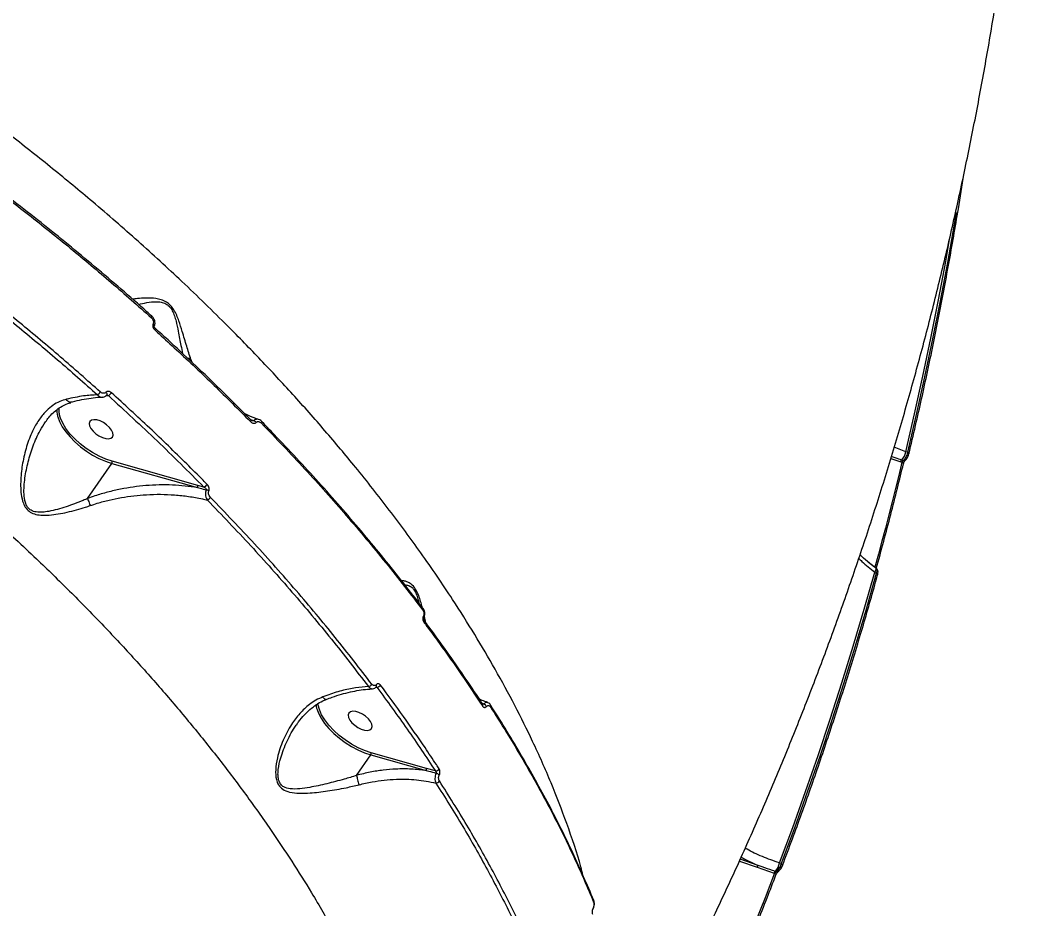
# Model space of a CAD drawing. Header units: millimetres. Extents: x -6328 to 5334, y -5037 to 4112.
# Drawn here: x -1837.2 to -1506.4, y 151.1 to 443.6 of the extents above; entities that cross this region are included whole.
import ezdxf

# ---------------------------------------------------------------- set-up
doc = ezdxf.new("R2010")
doc.units = ezdxf.units.MM
for name, color, linetype in [('DIKOM_ОБЪЕКТ', 7, 'Continuous'), ('DIKOM_РАЗМЕР_ЗОНА', 7, 'Continuous'), ('DIKOM_РАЗМЕР_ОБЪЕКТА', 7, 'Continuous')]:
    doc.layers.add(name, color=color, linetype=linetype)
doc.styles.add('style1', font='arial.ttf', dxfattribs={"width": 0.8})
doc.dimstyles.new('1-50', dxfattribs={"dimtxt": 300, "dimasz": 200, "dimexe": 100, "dimexo": 0, "dimgap": 100, "dimtad": 1, "dimtxsty": 'style1', "dimcen": 200, "dimclrd": 7, "dimclre": 7, "dimclrt": 7, "dimadec": 1, "dimazin": 2, "dimtfac": 1, "dimtmove": 0, "dimatfit": 2, "dimfxl": 0, "dimlwd": 25, "dimlwe": 18, "dimarcsym": 0})

# ---------------------------------------------------------------- blocks, each defined once
blk = doc.blocks.new('*D0')
at = {"layer": 'Defpoints', "color": 0, "transparency": 16777216}
for p in [(-3539.45, 760.32), (3333.52, 448.13), (3333.52, -4437.11)]:
    blk.add_point(p, dxfattribs=at)
at = {"layer": 'DIKOM_РАЗМЕР_ОБЪЕКТА', "color": 7, "lineweight": 18, "transparency": 16777216}
for p, q in [((-3539.45, 760.32), (-3539.45, -4537.11)), ((3333.52, 448.13), (3333.52, -4537.11))]:
    blk.add_line(p, q, dxfattribs=at)
at = {"layer": 'DIKOM_РАЗМЕР_ОБЪЕКТА', "color": 7, "lineweight": 25, "transparency": 16777216}
blk.add_line((-3339.45, -4437.11), (3133.52, -4437.11), dxfattribs=at)
at = {"layer": 'DIKOM_РАЗМЕР_ОБЪЕКТА', "color": 7, "transparency": 16777216}
for points in [[(-3339.45, -4403.77), (-3339.45, -4470.44), (-3539.45, -4437.11)], [(3133.52, -4403.77), (3133.52, -4470.44), (3333.52, -4437.11)]]:
    blk.add_solid(points, dxfattribs=at)
at = {"layer": 'DIKOM_РАЗМЕР_ОБЪЕКТА', "color": 7, "transparency": 16777216, "insert": (-102.96, -4183.94), "char_height": 300, "attachment_point": 5, "style": 'style1'}
blk.add_mtext('6900', dxfattribs=at)
blk = doc.blocks.new('*D1')
at = {"layer": 'Defpoints', "color": 0, "transparency": 16777216}
for p in [(-5040.91, 625.75), (5333.52, 448.13), (5333.52, -4936.78)]:
    blk.add_point(p, dxfattribs=at)
at = {"layer": 'DIKOM_РАЗМЕР_ЗОНА', "color": 7, "lineweight": 18, "transparency": 16777216}
for p, q in [((-5040.91, 625.75), (-5040.91, -5036.78)), ((5333.52, 448.13), (5333.52, -5036.78))]:
    blk.add_line(p, q, dxfattribs=at)
at = {"layer": 'DIKOM_РАЗМЕР_ЗОНА', "color": 7, "lineweight": 25, "transparency": 16777216}
blk.add_line((-4840.91, -4936.78), (5133.52, -4936.78), dxfattribs=at)
at = {"layer": 'DIKOM_РАЗМЕР_ЗОНА', "color": 7, "transparency": 16777216}
for points in [[(-4840.91, -4903.45), (-4840.91, -4970.11), (-5040.91, -4936.78)], [(5133.52, -4903.45), (5133.52, -4970.11), (5333.52, -4936.78)]]:
    blk.add_solid(points, dxfattribs=at)
at = {"layer": 'DIKOM_РАЗМЕР_ЗОНА', "color": 7, "transparency": 16777216, "insert": (-104.69, -4683.61), "char_height": 300, "attachment_point": 5, "style": 'style1'}
blk.add_mtext('10400', dxfattribs=at)
blk = doc.blocks.new('*D2')
at = {"layer": 'Defpoints', "color": 0, "transparency": 16777216}
for p in [(-5303.77, 2121.42), (-1621.11, 2121.42), (560.33, -2395.62)]:
    blk.add_point(p, dxfattribs=at)
at = {"layer": 'DIKOM_РАЗМЕР_ОБЪЕКТА', "color": 7, "lineweight": 18, "transparency": 16777216}
for p, q in [((-1621.11, 2121.42), (-5403.77, 2121.42)), ((560.33, -2395.62), (-5403.77, -2395.62))]:
    blk.add_line(p, q, dxfattribs=at)
at = {"layer": 'DIKOM_РАЗМЕР_ОБЪЕКТА', "color": 7, "lineweight": 25, "transparency": 16777216}
blk.add_line((-5303.77, -2195.62), (-5303.77, 1921.42), dxfattribs=at)
at = {"layer": 'DIKOM_РАЗМЕР_ОБЪЕКТА', "color": 7, "transparency": 16777216}
for points in [[(-5337.11, 1921.42), (-5270.44, 1921.42), (-5303.77, 2121.42)], [(-5337.11, -2195.62), (-5270.44, -2195.62), (-5303.77, -2395.62)]]:
    blk.add_solid(points, dxfattribs=at)
at = {"layer": 'DIKOM_РАЗМЕР_ОБЪЕКТА', "color": 7, "transparency": 16777216, "insert": (-5556.94, -137.1), "char_height": 300, "attachment_point": 5, "rotation": 90, "style": 'style1'}
blk.add_mtext('4500', dxfattribs=at)
blk = doc.blocks.new('*D3')
at = {"layer": 'Defpoints', "color": 0, "transparency": 16777216}
for p in [(-1814.92, 4111.71), (-5877.98, -3895.62), (33.33, -3895.62)]:
    blk.add_point(p, dxfattribs=at)
at = {"layer": 'DIKOM_РАЗМЕР_ЗОНА', "color": 7, "lineweight": 18, "transparency": 16777216}
for p, q in [((-1814.92, 4111.71), (-5977.98, 4111.71)), ((33.33, -3895.62), (-5977.98, -3895.62))]:
    blk.add_line(p, q, dxfattribs=at)
at = {"layer": 'DIKOM_РАЗМЕР_ЗОНА', "color": 7, "lineweight": 25, "transparency": 16777216}
blk.add_line((-5877.98, 3911.71), (-5877.98, -3695.62), dxfattribs=at)
at = {"layer": 'DIKOM_РАЗМЕР_ЗОНА', "color": 7, "transparency": 16777216}
for points in [[(-5911.31, 3911.71), (-5844.65, 3911.71), (-5877.98, 4111.71)], [(-5911.31, -3695.62), (-5844.65, -3695.62), (-5877.98, -3895.62)]]:
    blk.add_solid(points, dxfattribs=at)
at = {"layer": 'DIKOM_РАЗМЕР_ЗОНА', "color": 7, "transparency": 16777216, "insert": (-6131.15, 108.05), "char_height": 300, "attachment_point": 5, "rotation": 90, "style": 'style1'}
blk.add_mtext('8000', dxfattribs=at)

msp = doc.modelspace()

# ---------------------------------------------------------------- linework, layer by layer
at = {"layer": 'DIKOM_ОБЪЕКТ', "color": 7, "linetype": 'Continuous', "lineweight": 15}
for p, q in [((-1793.825, 346.171), (-1793.838, 346.18)), ((-1780.591, 330.916), (-1781.019, 332.003)), ((-1808.927, 320.04), (-1808.147, 320.034)), ((-1757.651, 311.477), (-1757.676, 311.498)), ((-1545.936, 301.598), (-1549.747, 303.067)), ((-1545.373, 301.402), (-1545.936, 301.598)), ((-1815.009, 286.174), (-1807.054, 297.743)), ((-1807.054, 297.743), (-1778.868, 289.813)), ((-1778.738, 290.5), (-1806.923, 298.43)), ((-1550.863, 299.379), (-1547.625, 298.272)), ((-1547.625, 298.272), (-1547.19, 298.12)), ((-1546.842, 298.651), (-1547.344, 298.826)), ((-1776.719, 289.925), (-1778.738, 290.5)), ((-1556.208, 263.647), (-1558.182, 265.175)), ((-1556.104, 263.568), (-1556.208, 263.647)), ((-1556.17, 261.932), (-1555.657, 261.54)), ((-1555.585, 263.079), (-1555.91, 263.328)), ((-1704.645, 249.992), (-1704.665, 250.016)), ((-1703.72, 245.226), (-1704.242, 247.405)), ((-1720.254, 224.064), (-1719.858, 224.061)), ((-1726.542, 195.078), (-1721.907, 201.82)), ((-1721.907, 201.82), (-1703.683, 196.692)), ((-1703.552, 197.379), (-1721.776, 202.506)), ((-1700.63, 196.542), (-1703.552, 197.379)), ((-1600.66, 166.896), (-1594.847, 164.866)), ((-1594.523, 165.446), (-1600.387, 167.494)), ((-1586.916, 166.053), (-1587.491, 166.254)), ((-1594.847, 164.866), (-1589.179, 162.927)), ((-1589.179, 162.927), (-1589.064, 162.887)), ((-1588.55, 163.361), (-1588.898, 163.482))]:
    msp.add_line(p, q, dxfattribs=at)
at = {"layer": 'DIKOM_ОБЪЕКТ', "color": 7, "linetype": 'Continuous', "lineweight": 15, "flags": 128}
for points in [[(-1529.416, 380.261), (-1530.051, 376.492), (-1532.274, 363.846), (-1534.63, 351.251), (-1537.117, 338.707), (-1539.738, 326.216), (-1542.489, 313.781), (-1545.373, 301.402)], [(-1545.936, 301.598), (-1543.047, 314.003), (-1540.289, 326.464), (-1537.664, 338.98), (-1535.172, 351.55), (-1532.813, 364.172), (-1531.415, 372.034)], [(-1794.014, 345.685), (-1793.931, 345.813), (-1793.868, 345.928), (-1793.826, 346.025), (-1793.808, 346.102), (-1793.814, 346.155), (-1793.825, 346.171)], [(-1793.466, 343.659), (-1793.29, 343.522), (-1793.153, 343.379), (-1793.062, 343.237), (-1793.024, 343.105), (-1793.04, 342.99), (-1793.045, 342.98)], [(-1792.939, 341.695), (-1792.853, 341.829), (-1792.789, 341.949), (-1792.749, 342.049), (-1792.735, 342.126), (-1792.747, 342.177), (-1792.756, 342.186)], [(-1808.96, 321.127), (-1808.819, 320.938), (-1808.716, 320.745), (-1808.655, 320.56), (-1808.641, 320.393), (-1808.674, 320.254), (-1808.729, 320.173)], [(-1825.132, 315.498), (-1825.109, 314.626), (-1824.874, 313.306)], [(-1824.874, 313.306), (-1824.821, 313.112), (-1824.229, 311.5), (-1823.344, 309.825), (-1822.186, 308.124), (-1820.78, 306.433), (-1819.157, 304.789), (-1817.352, 303.227), (-1815.404, 301.782), (-1813.355, 300.485), (-1811.25, 299.364), (-1809.134, 298.444), (-1807.054, 297.743)], [(-1806.923, 298.43), (-1809.054, 299.153), (-1811.22, 300.114), (-1813.369, 301.288), (-1815.449, 302.647), (-1817.41, 304.158), (-1819.204, 305.786), (-1820.788, 307.49), (-1822.125, 309.229), (-1823.181, 310.962), (-1823.93, 312.647), (-1824.326, 314.074)], [(-1807.315, 305.989), (-1806.807, 306.408), (-1806.598, 307.034), (-1806.708, 307.816), (-1807.125, 308.69), (-1807.818, 309.586), (-1808.728, 310.43), (-1809.784, 311.156), (-1810.899, 311.703), (-1811.983, 312.028), (-1812.948, 312.104), (-1813.716, 311.924), (-1814.224, 311.505), (-1814.432, 310.879), (-1814.323, 310.097), (-1813.906, 309.223), (-1813.213, 308.328), (-1812.302, 307.483), (-1811.247, 306.757), (-1810.132, 306.21), (-1809.048, 305.886), (-1808.083, 305.81), (-1807.315, 305.989)], [(-1761.436, 311.516), (-1761.351, 311.651), (-1761.291, 311.775), (-1761.258, 311.881), (-1761.254, 311.967), (-1761.278, 312.028), (-1761.288, 312.039)], [(-1757.803, 310.958), (-1757.721, 311.088), (-1757.663, 311.207), (-1757.629, 311.312), (-1757.621, 311.397), (-1757.64, 311.462), (-1757.651, 311.477)], [(-1545.373, 301.402), (-1545.223, 301.327), (-1545.097, 301.246), (-1544.999, 301.162), (-1544.933, 301.078), (-1544.902, 300.998), (-1544.903, 300.933)], [(-1547.19, 298.12), (-1548.248, 293.775), (-1549.321, 289.437), (-1550.411, 285.107), (-1551.518, 280.784), (-1552.64, 276.468), (-1553.779, 272.161), (-1554.933, 267.861), (-1556.104, 263.568)], [(-1547.19, 298.12), (-1547.04, 298.044), (-1546.913, 297.963), (-1546.816, 297.878), (-1546.75, 297.794), (-1546.72, 297.713), (-1546.722, 297.649)], [(-1587.491, 166.254), (-1583.124, 177.961), (-1578.885, 189.744), (-1574.775, 201.6), (-1570.794, 213.528), (-1566.942, 225.527), (-1563.22, 237.595), (-1559.629, 249.73), (-1556.17, 261.932)], [(-1555.657, 261.54), (-1559.112, 249.364), (-1562.696, 237.253), (-1566.411, 225.209), (-1570.255, 213.234), (-1574.228, 201.33), (-1578.33, 189.497), (-1582.559, 177.738), (-1586.916, 166.053)], [(-1555.894, 263.314), (-1555.83, 263.217), (-1555.801, 263.05), (-1555.822, 262.83), (-1555.892, 262.565), (-1556.009, 262.263), (-1556.17, 261.932)], [(-1555.91, 263.328), (-1555.909, 263.327), (-1555.894, 263.314)], [(-1555.657, 261.54), (-1555.509, 261.459), (-1555.385, 261.372), (-1555.288, 261.282), (-1555.224, 261.194), (-1555.194, 261.109), (-1555.197, 261.036)], [(-1704.749, 249.424), (-1704.67, 249.557), (-1704.619, 249.684), (-1704.596, 249.801), (-1704.604, 249.903), (-1704.641, 249.987), (-1704.645, 249.992)], [(-1704.591, 247.456), (-1704.487, 247.337), (-1704.416, 247.222), (-1704.38, 247.115), (-1704.38, 247.021), (-1704.394, 246.981)], [(-1704.437, 245.496), (-1704.355, 245.634), (-1704.304, 245.766), (-1704.284, 245.887), (-1704.297, 245.992), (-1704.342, 246.077)], [(-1739.929, 218.405), (-1739.674, 217.188), (-1739.534, 216.732)], [(-1739.179, 218.15), (-1739.209, 218.319), (-1739.263, 218.696)], [(-1739.534, 216.732), (-1739.082, 215.576), (-1738.197, 213.901), (-1737.039, 212.2), (-1735.633, 210.509), (-1734.01, 208.865), (-1732.205, 207.303), (-1730.257, 205.858), (-1728.208, 204.562), (-1726.103, 203.441), (-1723.987, 202.52), (-1721.907, 201.82)], [(-1721.776, 202.506), (-1723.907, 203.23), (-1726.073, 204.19), (-1728.222, 205.364), (-1730.302, 206.723), (-1732.263, 208.235), (-1734.058, 209.863), (-1735.642, 211.567), (-1736.978, 213.306), (-1738.034, 215.039), (-1738.784, 216.724), (-1739.179, 218.15)], [(-1722.168, 210.065), (-1721.659, 210.484), (-1721.451, 211.11), (-1721.56, 211.892), (-1721.978, 212.766), (-1722.67, 213.662), (-1723.581, 214.506), (-1724.637, 215.232), (-1725.752, 215.779), (-1726.836, 216.104), (-1727.801, 216.18), (-1728.568, 216.001), (-1729.077, 215.581), (-1729.285, 214.955), (-1729.176, 214.174), (-1728.758, 213.299), (-1728.066, 212.404), (-1727.155, 211.559), (-1726.1, 210.834), (-1724.985, 210.286), (-1723.901, 209.962), (-1722.936, 209.886), (-1722.168, 210.065)], [(-1682.431, 218.179), (-1682.44, 218.193), (-1682.455, 218.213)], [(-1586.916, 166.053), (-1586.773, 165.957), (-1586.653, 165.856), (-1586.561, 165.753), (-1586.501, 165.653), (-1586.474, 165.558), (-1586.481, 165.473), (-1586.485, 165.462)], [(-1589.064, 162.887), (-1590.632, 158.811), (-1592.216, 154.745), (-1593.816, 150.689), (-1595.431, 146.642), (-1597.061, 142.604), (-1598.707, 138.577), (-1600.369, 134.559), (-1602.046, 130.552)], [(-1589.064, 162.887), (-1588.92, 162.79), (-1588.8, 162.688), (-1588.708, 162.584), (-1588.648, 162.483), (-1588.621, 162.388), (-1588.63, 162.303), (-1588.633, 162.294)]]:
    msp.add_lwpolyline(points, dxfattribs=at)
at = {"layer": 'DIKOM_ОБЪЕКТ', "color": 7, "linetype": 'Continuous', "lineweight": 15}
for centre, radius, start, end in [((-1813.839, 323.304), 3.655, 304.96092, 325.96586), ((-1810.002, 322.889), 3.405, 303.01005, 326.2874), ((-1817.913, 315.363), 6.542, 174.00438, 191.36574), ((-1760.93, 310.207), 1.699, 37.04274, 68.39538), ((-1550.493, 302.168), 4.592, 313.30214, 352.87285), ((-1807.763, 298.234), 0.862, 325.31901, 13.15136), ((-1546.714, 298.158), 0.918, 133.30214, 172.87285), ((-1546.582, 299.31), 0.708, 248.46911, 306.25578), ((-1779.577, 290.304), 0.862, 325.31913, 13.15072), ((-1777.752, 292.208), 2.506, 294.34567, 326.29245), ((-1776.403, 286.984), 2.097, 51.94172, 77.55439), ((-1776.693, 287.98), 2.546, 295.39381, 325.90002), ((-1556.292, 262.906), 0.688, 18.08172, 74.1481), ((-1722.975, 226.059), 1.78, 280.45746, 325.19558), ((-1720.55, 224.541), 0.598, 327.09699, 39.26482), ((-1720.096, 225.771), 1.726, 277.91503, 325.52588), ((-1685.546, 218.272), 0.525, 316.90151, 26.10483), ((-1685.256, 217.033), 1.599, 26.76726, 70.77923), ((-1682.92, 217.959), 0.536, 317.62499, 24.16034), ((-1722.616, 202.31), 0.862, 325.31902, 13.15135), ((-1704.391, 197.182), 0.862, 325.31913, 13.15072), ((-1700.682, 198.108), 1.567, 271.9051, 324.95116), ((-1700.902, 193.711), 2.16, 43.54926, 75.61561), ((-1700.571, 194.144), 1.582, 273.6008, 324.58078), ((-1594.022, 164.786), 0.828, 127.13992, 174.47044), ((-1592.047, 166.824), 4.592, 313.30214, 352.87285), ((-1588.268, 162.814), 0.918, 133.30214, 172.87285), ((-1588.288, 164.007), 0.698, 247.90823, 304.68766), ((-1649.057, 153.708), 0.588, 321.36214, 24.44118), ((-1649.021, 151.231), 0.291, 341.43871, 38.80698)]:
    msp.add_arc(centre, radius, start, end, dxfattribs=at)
for points, knots in [([(-1633.024, 101.657), (-1631.916, 103.689), (-1627.953, 110.95), (-1621.408, 123.616), (-1613.386, 139.655), (-1605.64, 155.876), (-1598.153, 172.26), (-1590.931, 188.807), (-1583.975, 205.511), (-1577.289, 222.368), (-1570.874, 239.374), (-1564.732, 256.524), (-1558.864, 273.813), (-1553.274, 291.236), (-1547.963, 308.789), (-1542.932, 326.466), (-1538.183, 344.263), (-1533.717, 362.174), (-1529.536, 380.195), (-1525.641, 398.32), (-1522.035, 416.544), (-1518.713, 434.861), (-1515.695, 453.27), (-1513.342, 468.904), (-1512.111, 478.424), (-1511.68, 481.755)], [0, 0, 0, 0, 0.0175204, 0.0626367, 0.1078054, 0.1530264, 0.1982995, 0.2436241, 0.289, 0.3344264, 0.3799029, 0.4254286, 0.4710027, 0.5166243, 0.5622925, 0.6080062, 0.6537643, 0.6995657, 0.7454091, 0.7912934, 0.8372171, 0.8831791, 0.929178, 0.9752124, 1, 1, 1, 1]), ([(-1652.104, 162.241), (-1652.329, 163.136), (-1653.721, 168.686), (-1657.193, 178.826), (-1662.457, 192.603), (-1668.226, 205.575), (-1674.41, 218.063), (-1680.784, 229.815), (-1687.62, 241.451), (-1695.674, 254.218), (-1704.979, 267.878), (-1715.666, 282.399), (-1726.234, 295.801), (-1736.872, 308.5), (-1747.271, 320.268), (-1757.94, 331.751), (-1770.043, 344.174), (-1783.482, 357.246), (-1798.335, 370.885), (-1812.541, 383.245), (-1826.444, 394.754), (-1839.71, 405.243), (-1853.022, 415.309), (-1866.407, 424.987), (-1880.073, 434.465), (-1889.383, 440.557), (-1894.043, 443.606)], [0, 0, 0, 0, 0.0098603, 0.0611555, 0.1080921, 0.1551569, 0.1955967, 0.2361184, 0.2745762, 0.3131044, 0.3644841, 0.4114975, 0.4586391, 0.4991441, 0.5397308, 0.5782498, 0.616839, 0.6683471, 0.7154774, 0.762736, 0.8033404, 0.8440266, 0.8826392, 0.9213219, 0.960624, 1, 1, 1, 1]), ([(-1848.431, 390.388), (-1843.743, 386.818), (-1834.36, 379.671), (-1820.621, 368.599), (-1807.111, 357.292), (-1798.383, 349.556), (-1794.014, 345.685)], [0, 0, 0, 0, 0.2488775, 0.4981997, 0.7488727, 1, 1, 1, 1]), ([(-1793.863, 346.154), (-1794.401, 346.642), (-1797.716, 349.649), (-1803.958, 355.098), (-1812.59, 362.49), (-1821.377, 369.786), (-1830.297, 376.985), (-1839.228, 384.007), (-1845.244, 388.568), (-1848.198, 390.808)], [0, 0, 0, 0, 0.031438, 0.1936296, 0.3559423, 0.5183414, 0.6807912, 0.8432486, 1, 1, 1, 1]), ([(-1544.903, 300.933), (-1544.175, 304.017), (-1542.064, 312.957), (-1538.773, 327.842), (-1535.116, 345.62), (-1531.739, 363.51), (-1528.981, 379.254), (-1527.455, 389.072), (-1526.867, 392.857)], [0, 0, 0, 0, 0.1021475, 0.2961695, 0.4901934, 0.6842177, 0.8782425, 1, 1, 1, 1]), ([(-1866.064, 364.878), (-1861.385, 361.319), (-1852.018, 354.195), (-1838.303, 343.156), (-1824.818, 331.883), (-1816.105, 324.169), (-1811.745, 320.309)], [0, 0, 0, 0, 0.2488778, 0.4982002, 0.748873, 1, 1, 1, 1]), ([(-1810.81, 321.259), (-1815.141, 325.093), (-1823.81, 332.768), (-1837.281, 344.035), (-1851.064, 355.135), (-1860.519, 362.327), (-1865.251, 365.926)], [0, 0, 0, 0, 0.2488775, 0.4981996, 0.7488726, 1, 1, 1, 1]), ([(-1952.233, 358.981), (-1946.928, 355.644), (-1936.319, 348.971), (-1920.634, 338.403), (-1905.151, 327.44), (-1889.842, 316), (-1874.816, 304.162), (-1860.051, 291.893), (-1845.678, 279.287), (-1832.609, 267.178), (-1820.836, 255.701), (-1810.241, 244.883), (-1800.009, 233.922), (-1790.122, 222.794), (-1780.636, 211.55), (-1771.545, 200.174), (-1762.909, 188.732), (-1754.999, 177.595), (-1747.805, 166.822), (-1740.82, 155.688), (-1733.94, 143.868), (-1727.309, 131.406), (-1720.897, 118.083), (-1714.932, 103.972), (-1710.249, 90.828), (-1706.883, 79.556), (-1704.333, 69.398), (-1702.25, 58.786), (-1700.783, 47.8), (-1700.005, 36.272), (-1700.147, 24.33), (-1701.341, 13.119), (-1703.272, 3.333), (-1705.672, -5.15), (-1708.723, -13.279), (-1712.436, -20.999), (-1716.527, -28.015), (-1719.682, -32.235), (-1721.143, -34.189)], [0, 0, 0, 0, 0.029324, 0.0586479, 0.0883559, 0.1180639, 0.1482801, 0.1784962, 0.2091184, 0.2397407, 0.2646357, 0.2895307, 0.3146596, 0.3397886, 0.3652246, 0.3906606, 0.4163402, 0.4420197, 0.4653463, 0.4886728, 0.5169607, 0.5452646, 0.5735524, 0.6085865, 0.6436205, 0.6668916, 0.6901627, 0.718383, 0.7466193, 0.7748397, 0.8097894, 0.8447391, 0.8711352, 0.8976229, 0.9241106, 0.9506908, 0.9771736, 1, 1, 1, 1]), ([(-1781.019, 332.003), (-1781.487, 333.399), (-1782.432, 336.222), (-1783.674, 340.594), (-1784.751, 344.084), (-1785.676, 346.482), (-1786.541, 348.224), (-1787.681, 349.774), (-1789.17, 350.979), (-1790.848, 351.666), (-1793.153, 352.12), (-1795.817, 352.176), (-1798.404, 352.015), (-1799.679, 351.83), (-1800.186, 351.756)], [0, 0, 0, 0, 0.1435785, 0.2904361, 0.3884362, 0.4381423, 0.4890287, 0.5340661, 0.5795542, 0.6362605, 0.6907303, 0.8054602, 0.9228216, 1, 1, 1, 1]), ([(-1798.23, 350.036), (-1798.22, 350.039), (-1797.459, 350.276), (-1795.53, 350.67), (-1793.044, 351.004), (-1790.864, 350.857), (-1789.398, 350.42), (-1788.461, 349.731), (-1787.742, 348.983), (-1787.048, 347.938), (-1786.395, 346.31), (-1785.737, 344.013), (-1785.049, 340.654), (-1784.41, 337.001), (-1783.931, 334.753), (-1783.749, 333.9)], [0, 0, 0, 0, 0.0016765, 0.1376281, 0.275623, 0.3375046, 0.3993662, 0.439876, 0.4473263, 0.4952806, 0.5508373, 0.6085915, 0.7234099, 0.8950829, 1, 1, 1, 1]), ([(-1794.014, 345.685), (-1793.879, 345.541), (-1793.61, 345.255), (-1793.38, 344.7), (-1793.309, 344.135), (-1793.415, 343.813), (-1793.466, 343.659)], [0, 0, 0, 0, 0.2583542, 0.5167488, 0.7678077, 1, 1, 1, 1]), ([(-1793.069, 342.995), (-1792.994, 343.162), (-1792.811, 343.568), (-1792.811, 344.321), (-1793.04, 345.143), (-1793.409, 345.79), (-1793.741, 346.065), (-1793.844, 346.15)], [0, 0, 0, 0, 0.1604797, 0.3896056, 0.6303289, 0.8857832, 1, 1, 1, 1]), ([(-1793.466, 343.659), (-1793.516, 343.508), (-1793.62, 343.197), (-1793.553, 342.65), (-1793.331, 342.112), (-1793.07, 341.834), (-1792.939, 341.695)], [0, 0, 0, 0, 0.2338668, 0.4824937, 0.7413363, 1, 1, 1, 1]), ([(-1792.754, 342.189), (-1792.767, 342.199), (-1792.836, 342.255), (-1792.941, 342.399), (-1793.033, 342.592), (-1793.069, 342.76), (-1793.072, 342.883), (-1793.054, 342.96), (-1793.047, 342.973), (-1793.044, 342.977)], [0, 0, 0, 0, 0.0525049, 0.2879887, 0.4808812, 0.6449387, 0.7829558, 0.9202711, 1, 1, 1, 1]), ([(-1792.939, 341.695), (-1792.458, 341.259), (-1790.051, 339.078), (-1783.459, 333.021), (-1773.323, 323.434), (-1765.4, 315.491), (-1761.436, 311.516)], [0, 0, 0, 0, 0.0441412, 0.2207137, 0.6100127, 1, 1, 1, 1]), ([(-1761.293, 312.034), (-1763.671, 314.434), (-1768.622, 319.432), (-1776.35, 326.946), (-1784.436, 334.571), (-1789.911, 339.647), (-1792.729, 342.159), (-1792.757, 342.184)], [0, 0, 0, 0, 0.2353427, 0.4900541, 0.7439153, 0.9974603, 1, 1, 1, 1]), ([(-1781.019, 332.003), (-1781.053, 332.024), (-1781.271, 332.157), (-1781.611, 332.302), (-1781.969, 332.306), (-1782.064, 332.307)], [0, 0, 0, 0, 0.1169698, 0.766657, 1, 1, 1, 1]), ([(-1808.96, 321.127), (-1809.07, 321.039), (-1809.291, 320.864), (-1809.727, 320.789), (-1810.194, 320.865), (-1810.565, 321.053), (-1810.758, 321.215), (-1810.81, 321.259)], [0, 0, 0, 0, 0.216891, 0.4334722, 0.6619726, 0.9080849, 1, 1, 1, 1]), ([(-1807.17, 320.999), (-1807.22, 321.042), (-1807.405, 321.199), (-1807.76, 321.382), (-1808.212, 321.457), (-1808.637, 321.385), (-1808.852, 321.213), (-1808.96, 321.127)], [0, 0, 0, 0, 0.0918816, 0.335558, 0.5630753, 0.7814373, 1, 1, 1, 1]), ([(-1775.668, 290.818), (-1776.113, 291.269), (-1778.336, 293.525), (-1784.552, 299.737), (-1794.508, 309.399), (-1802.947, 317.13), (-1807.17, 320.999)], [0, 0, 0, 0, 0.0441412, 0.2207137, 0.6100127, 1, 1, 1, 1]), ([(-1821.967, 318.846), (-1822.712, 318.617), (-1824.266, 318.14), (-1826.428, 316.876), (-1828.689, 315.002), (-1830.877, 312.384), (-1833.079, 308.649), (-1834.955, 303.983), (-1836.319, 298.609), (-1836.936, 293.996), (-1837.052, 290.328), (-1836.88, 287.47), (-1836.345, 284.934), (-1835.295, 282.899), (-1833.857, 281.577), (-1831.963, 280.859), (-1829.836, 280.624), (-1826.398, 280.742), (-1821.658, 281.6), (-1817.148, 282.834), (-1814.638, 283.68), (-1814.129, 283.852)], [0, 0, 0, 0, 0.0399715, 0.083299, 0.1277351, 0.1880435, 0.2502378, 0.3338835, 0.4199859, 0.5013491, 0.5428288, 0.5846608, 0.6297904, 0.6581297, 0.6869604, 0.7180466, 0.7529296, 0.7887563, 0.8810067, 0.9758693, 1, 1, 1, 1]), ([(-1828.824, 311.436), (-1828.477, 311.923), (-1827.71, 313), (-1826.345, 314.427), (-1824.741, 315.748), (-1822.963, 316.8), (-1821.556, 317.453), (-1820.712, 317.647), (-1820.55, 317.684)], [0, 0, 0, 0, 0.1583949, 0.3506095, 0.547411, 0.7489761, 0.9517822, 1, 1, 1, 1]), ([(-1811.745, 320.309), (-1813.246, 320.223), (-1816.508, 320.036), (-1820.054, 319.263), (-1821.967, 318.846)], [0, 0, 0, 0, 0.4604881, 1, 1, 1, 1]), ([(-1820.611, 317.872), (-1820.62, 317.867), (-1820.749, 317.789), (-1821.072, 317.893), (-1821.511, 318.195), (-1821.809, 318.581), (-1821.946, 318.811), (-1821.967, 318.846)], [0, 0, 0, 0, 0.0222105, 0.3416109, 0.6610123, 0.9484427, 1, 1, 1, 1]), ([(-1820.594, 317.858), (-1820.387, 317.918), (-1819.115, 318.288), (-1816.852, 318.769), (-1813.847, 319.268), (-1811.606, 319.517), (-1810.423, 319.539), (-1810.146, 319.544)], [0, 0, 0, 0, 0.0555488, 0.3407107, 0.6263786, 0.9125419, 1, 1, 1, 1]), ([(-1811.745, 320.309), (-1811.671, 320.235), (-1811.402, 319.962), (-1810.874, 319.667), (-1810.382, 319.513), (-1810.159, 319.563), (-1810.149, 319.565)], [0, 0, 0, 0, 0.1586142, 0.583551, 0.9820212, 1, 1, 1, 1]), ([(-1810.107, 319.59), (-1810.03, 319.586), (-1809.698, 319.569), (-1809.191, 319.764), (-1808.879, 320.068), (-1808.75, 320.194)], [0, 0, 0, 0, 0.1505623, 0.6485021, 1, 1, 1, 1]), ([(-1808.731, 320.171), (-1808.731, 320.171), (-1808.725, 320.179), (-1808.748, 320.178), (-1808.688, 320.176), (-1808.672, 320.175)], [0, 0, 0, 0, 0.0171529, 0.7247979, 1, 1, 1, 1]), ([(-1808.672, 320.177), (-1808.606, 320.172), (-1808.455, 320.161), (-1808.28, 320.1), (-1808.176, 320.048), (-1808.147, 320.034)], [0, 0, 0, 0, 0.3585638, 0.8220101, 1, 1, 1, 1]), ([(-1808.147, 320.034), (-1802.757, 315.089), (-1791.961, 305.184), (-1781.805, 295.016), (-1776.719, 289.925)], [0, 0, 0, 0, 0.4992727, 1, 1, 1, 1]), ([(-1815.012, 286.165), (-1815.013, 286.164), (-1815.497, 285.956), (-1817.836, 284.973), (-1822.102, 283.391), (-1826.557, 282.113), (-1829.851, 281.647), (-1831.809, 281.646), (-1833.476, 282.124), (-1834.366, 282.869), (-1835.028, 283.742), (-1835.677, 285.229), (-1835.959, 287.606), (-1835.905, 290.302), (-1835.523, 293.854), (-1834.619, 298.312), (-1832.957, 303.574), (-1831.024, 308.032), (-1829.424, 310.488), (-1828.81, 311.429)], [0, 0, 0, 0, 0.000111, 0.0306882, 0.1479178, 0.2677087, 0.3103319, 0.3537424, 0.3894596, 0.4157574, 0.4217743, 0.4542279, 0.508416, 0.5593453, 0.6107732, 0.7156659, 0.8226788, 0.9320194, 1, 1, 1, 1]), ([(-1758.751, 312.199), (-1759.718, 312.542), (-1761.314, 313.11), (-1762.776, 313.82), (-1763.352, 314.1)], [0, 0, 0, 0, 0.6054027, 1, 1, 1, 1]), ([(-1761.436, 311.516), (-1761.332, 311.421), (-1761.092, 311.201), (-1760.679, 310.995), (-1760.251, 310.924), (-1759.867, 310.988), (-1759.671, 311.15), (-1759.573, 311.231)], [0, 0, 0, 0, 0.1825282, 0.4237843, 0.6274648, 0.8134356, 1, 1, 1, 1]), ([(-1760.304, 311.787), (-1760.436, 311.826), (-1760.791, 311.932), (-1761.144, 312.039), (-1761.365, 312.106)], [0, 0, 0, 0, 0.3725802, 1, 1, 1, 1]), ([(-1760.901, 311.783), (-1760.906, 311.784), (-1760.94, 311.79), (-1761.089, 311.859), (-1761.217, 311.975), (-1761.286, 312.037)], [0, 0, 0, 0, 0.0586856, 0.4890516, 1, 1, 1, 1]), ([(-1760.304, 311.787), (-1760.33, 311.771), (-1760.374, 311.743), (-1760.495, 311.719), (-1760.673, 311.723), (-1760.821, 311.762), (-1760.901, 311.783)], [0, 0, 0, 0, 0.1566059, 0.271598, 0.606459, 1, 1, 1, 1]), ([(-1758.754, 312.194), (-1758.764, 312.2), (-1758.941, 312.301), (-1759.321, 312.299), (-1759.854, 312.185), (-1760.153, 311.921), (-1760.304, 311.787)], [0, 0, 0, 0, 0.0209048, 0.3518725, 0.671751, 1, 1, 1, 1]), ([(-1759.573, 311.231), (-1759.479, 311.309), (-1759.291, 311.466), (-1758.921, 311.528), (-1758.516, 311.457), (-1758.127, 311.259), (-1757.901, 311.05), (-1757.803, 310.958)], [0, 0, 0, 0, 0.188925, 0.3774349, 0.5791838, 0.8164502, 1, 1, 1, 1]), ([(-1757.678, 311.451), (-1757.797, 311.586), (-1758.098, 311.925), (-1758.506, 312.092), (-1758.753, 312.193)], [0, 0, 0, 0, 0.3962203, 1, 1, 1, 1]), ([(-1757.803, 310.958), (-1752.999, 305.945), (-1743.378, 295.903), (-1729.792, 280.575), (-1716.783, 265.073), (-1708.764, 254.645), (-1704.749, 249.424)], [0, 0, 0, 0, 0.2482523, 0.4971932, 0.7482405, 1, 1, 1, 1]), ([(-1704.694, 249.993), (-1704.774, 250.101), (-1706.852, 252.906), (-1711.131, 258.401), (-1717.545, 266.471), (-1724.197, 274.525), (-1731.051, 282.556), (-1738.105, 290.556), (-1745.361, 298.515), (-1751.89, 305.489), (-1756.075, 309.785), (-1757.71, 311.464)], [0, 0, 0, 0, 0.0052402, 0.135198, 0.265277, 0.3954498, 0.5256876, 0.6559615, 0.7862342, 0.9164743, 1, 1, 1, 1]), ([(-1545.373, 301.402), (-1545.382, 301.357), (-1545.447, 301.057), (-1545.629, 300.471), (-1545.982, 299.709), (-1546.406, 299.05), (-1546.697, 298.784), (-1546.842, 298.651)], [0, 0, 0, 0, 0.0422597, 0.2819829, 0.5212715, 0.7606222, 1, 1, 1, 1]), ([(-1547.344, 298.826), (-1547.627, 298.925), (-1548.744, 299.314), (-1549.853, 299.699), (-1550.68, 299.985)], [0, 0, 0, 0, 0.2541021, 1, 1, 1, 1]), ([(-1546.842, 298.651), (-1546.869, 298.624), (-1546.924, 298.57), (-1547.018, 298.44), (-1547.107, 298.294), (-1547.162, 298.184), (-1547.187, 298.128), (-1547.19, 298.12)], [0, 0, 0, 0, 0.2368888, 0.4742431, 0.7137485, 0.9566078, 1, 1, 1, 1]), ([(-1546.718, 297.653), (-1546.713, 297.678), (-1546.69, 297.783), (-1546.61, 298.012), (-1546.484, 298.29), (-1546.347, 298.52), (-1546.241, 298.663), (-1546.173, 298.731), (-1546.17, 298.733), (-1546.169, 298.734)], [0, 0, 0, 0, 0.0603413, 0.2500885, 0.4551578, 0.6395976, 0.7944242, 0.9223406, 1, 1, 1, 1]), ([(-1546.17, 298.746), (-1546.139, 298.767), (-1545.925, 298.909), (-1545.596, 299.332), (-1545.194, 300.04), (-1544.958, 300.628), (-1544.914, 300.908), (-1544.91, 300.932)], [0, 0, 0, 0, 0.0489889, 0.3339163, 0.6573278, 0.9707744, 1, 1, 1, 1]), ([(-1555.644, 263.067), (-1554.817, 266.105), (-1552.42, 274.913), (-1549.452, 286.445), (-1547.375, 294.967), (-1546.722, 297.649)], [0, 0, 0, 0, 0.2651057, 0.7686505, 1, 1, 1, 1]), ([(-1778.868, 289.813), (-1781.585, 290.155), (-1785.692, 290.671), (-1791.436, 290.691), (-1797.117, 290.4), (-1802.821, 289.61), (-1808.417, 288.317), (-1812.04, 287.253), (-1814.212, 286.464), (-1815.009, 286.174)], [0, 0, 0, 0, 0.2355394, 0.3560364, 0.4765274, 0.7016571, 0.8172953, 0.9329171, 1, 1, 1, 1]), ([(-1778.868, 289.813), (-1778.585, 289.739), (-1777.611, 289.484), (-1776.64, 289.219), (-1775.951, 289.031)], [0, 0, 0, 0, 0.2912822, 1, 1, 1, 1]), ([(-1776.719, 289.925), (-1776.586, 289.84), (-1776.354, 289.691), (-1776.104, 289.444), (-1775.976, 289.253), (-1775.942, 289.13), (-1775.942, 289.068), (-1775.949, 289.042), (-1775.951, 289.031)], [0, 0, 0, 0, 0.3694027, 0.6445477, 0.8371646, 0.9270165, 0.9711869, 1, 1, 1, 1]), ([(-1775.951, 289.031), (-1775.97, 288.992), (-1776.08, 288.762), (-1776.222, 288.259), (-1776.261, 287.463), (-1776.1, 286.596), (-1775.828, 286.003), (-1775.633, 285.726), (-1775.601, 285.68)], [0, 0, 0, 0, 0.0395069, 0.2326388, 0.4437426, 0.6867398, 0.9479473, 1, 1, 1, 1]), ([(-1775.111, 288.635), (-1775.097, 288.664), (-1775.029, 288.813), (-1774.96, 289.148), (-1775.006, 289.67), (-1775.223, 290.281), (-1775.51, 290.627), (-1775.668, 290.818)], [0, 0, 0, 0, 0.0440727, 0.2245474, 0.4337722, 0.6875081, 1, 1, 1, 1]), ([(-1774.585, 286.552), (-1774.742, 286.744), (-1775.018, 287.08), (-1775.22, 287.668), (-1775.256, 288.161), (-1775.187, 288.472), (-1775.122, 288.611), (-1775.111, 288.635)], [0, 0, 0, 0, 0.3277202, 0.573894, 0.77963, 0.9627747, 1, 1, 1, 1]), ([(-1815.009, 286.174), (-1815.01, 286.173), (-1815.011, 286.17), (-1815.012, 286.167), (-1815.012, 286.166), (-1815.012, 286.165)], [0, 0, 0, 0, 0.4269521, 0.7842824, 1, 1, 1, 1]), ([(-1815.012, 286.165), (-1814.93, 285.959), (-1814.766, 285.548), (-1814.469, 284.769), (-1814.253, 284.192), (-1814.145, 283.897), (-1814.129, 283.852)], [0, 0, 0, 0, 0.3157288, 0.6314576, 0.943771, 1, 1, 1, 1]), ([(-1814.129, 283.852), (-1813.359, 284.111), (-1811.303, 284.802), (-1807.883, 285.717), (-1802.495, 286.828), (-1796.819, 287.471), (-1790.984, 287.611), (-1786.331, 287.42), (-1781.734, 286.919), (-1778.164, 286.287), (-1776.153, 285.81), (-1775.601, 285.68)], [0, 0, 0, 0, 0.0601169, 0.1606253, 0.2618619, 0.4689752, 0.5879989, 0.7078536, 0.830228, 0.9534373, 1, 1, 1, 1]), ([(-1775.601, 285.68), (-1770.807, 280.68), (-1761.204, 270.665), (-1747.645, 255.379), (-1734.661, 239.918), (-1726.659, 229.517), (-1722.652, 224.309)], [0, 0, 0, 0, 0.2482527, 0.4971938, 0.7482409, 1, 1, 1, 1]), ([(-1721.513, 225.044), (-1725.473, 230.19), (-1733.402, 240.498), (-1746.34, 255.924), (-1759.981, 271.319), (-1769.712, 281.47), (-1774.585, 286.552)], [0, 0, 0, 0, 0.2482522, 0.497193, 0.7482405, 1, 1, 1, 1]), ([(-1561.407, 266.479), (-1561.072, 266.15), (-1559.484, 264.593), (-1557.632, 263.105), (-1556.17, 261.932)], [0, 0, 0, 0, 0.2109537, 1, 1, 1, 1]), ([(-1555.874, 263.344), (-1556.544, 263.862), (-1558.133, 265.09), (-1559.842, 266.539), (-1560.82, 267.47), (-1561.014, 267.654)], [0, 0, 0, 0, 0.3689862, 0.8748623, 1, 1, 1, 1]), ([(-1555.591, 263.071), (-1555.584, 263.069), (-1555.479, 263.047), (-1555.415, 262.767), (-1555.427, 262.253), (-1555.581, 261.777), (-1555.657, 261.54)], [0, 0, 0, 0, 0.0257678, 0.3488567, 0.6752012, 1, 1, 1, 1]), ([(-1555.202, 261.035), (-1555.19, 261.073), (-1555.091, 261.397), (-1555.036, 261.885), (-1555.128, 262.461), (-1555.321, 262.863), (-1555.527, 263.01), (-1555.6, 263.062)], [0, 0, 0, 0, 0.0504595, 0.4225974, 0.6733889, 0.8851864, 1, 1, 1, 1]), ([(-1704.961, 250.352), (-1705.045, 250.703), (-1705.277, 251.682), (-1705.758, 253.306), (-1706.47, 255.241), (-1707.537, 257.11), (-1708.812, 258.253), (-1709.986, 258.805), (-1710.947, 259.094), (-1711.46, 259.076), (-1711.685, 259.068)], [0, 0, 0, 0, 0.0711767, 0.1982968, 0.3290021, 0.4773172, 0.6490982, 0.7732186, 0.9002709, 1, 1, 1, 1]), ([(-1586.485, 165.463), (-1585.394, 168.358), (-1582.233, 176.754), (-1577.195, 190.764), (-1571.456, 207.539), (-1565.978, 224.458), (-1560.85, 241.215), (-1557.314, 253.438), (-1555.496, 259.963), (-1555.197, 261.037)], [0, 0, 0, 0, 0.0930121, 0.2696746, 0.4463388, 0.6230036, 0.7996691, 0.9670385, 1, 1, 1, 1]), ([(-1710.666, 257.768), (-1710.47, 257.759), (-1709.96, 257.736), (-1709.076, 257.457), (-1708.288, 256.908), (-1707.6, 256.111), (-1707.208, 255.435), (-1706.74, 254.329), (-1706.396, 253.237), (-1706.191, 252.251), (-1706.105, 251.839)], [0, 0, 0, 0, 0.1102057, 0.2856172, 0.4589039, 0.51191, 0.6679061, 0.7049752, 0.8768503, 1, 1, 1, 1]), ([(-1704.749, 249.424), (-1704.668, 249.293), (-1704.505, 249.032), (-1704.394, 248.53), (-1704.4, 248.017), (-1704.495, 247.658), (-1704.576, 247.488), (-1704.591, 247.456)], [0, 0, 0, 0, 0.2363546, 0.4725827, 0.7091512, 0.9458514, 1, 1, 1, 1]), ([(-1704.418, 246.993), (-1704.334, 247.164), (-1704.126, 247.587), (-1704.067, 248.392), (-1704.202, 249.276), (-1704.508, 249.753), (-1704.656, 249.983)], [0, 0, 0, 0, 0.1840964, 0.4544933, 0.7363543, 1, 1, 1, 1]), ([(-1704.591, 247.456), (-1704.606, 247.425), (-1704.687, 247.255), (-1704.782, 246.899), (-1704.788, 246.388), (-1704.678, 245.887), (-1704.517, 245.627), (-1704.437, 245.496)], [0, 0, 0, 0, 0.0535395, 0.2897948, 0.5263616, 0.7631292, 1, 1, 1, 1]), ([(-1704.336, 246.073), (-1704.34, 246.077), (-1704.358, 246.097), (-1704.41, 246.195), (-1704.459, 246.351), (-1704.484, 246.542), (-1704.474, 246.733), (-1704.436, 246.89), (-1704.407, 246.95), (-1704.395, 246.974)], [0, 0, 0, 0, 0.0450934, 0.2085931, 0.37431, 0.538821, 0.7126626, 0.882947, 1, 1, 1, 1]), ([(-1704.437, 245.496), (-1704.089, 245.029), (-1702.35, 242.696), (-1698.136, 236.932), (-1691.962, 228.197), (-1687.43, 221.342), (-1685.162, 217.913)], [0, 0, 0, 0, 0.0507678, 0.2538476, 0.6266954, 1, 1, 1, 1]), ([(-1685.082, 218.498), (-1685.335, 218.893), (-1687.31, 221.98), (-1691.233, 227.778), (-1696.88, 235.881), (-1701.267, 241.983), (-1703.83, 245.375), (-1704.353, 246.068)], [0, 0, 0, 0, 0.0430774, 0.3365914, 0.6307201, 0.9245728, 1, 1, 1, 1]), ([(-1720.088, 224.919), (-1720.191, 224.83), (-1720.398, 224.651), (-1720.771, 224.585), (-1721.137, 224.683), (-1721.381, 224.876), (-1721.493, 225.018), (-1721.513, 225.044)], [0, 0, 0, 0, 0.236408, 0.4729314, 0.7098822, 0.9468304, 1, 1, 1, 1]), ([(-1718.672, 224.793), (-1718.693, 224.82), (-1718.804, 224.961), (-1719.046, 225.154), (-1719.409, 225.252), (-1719.779, 225.186), (-1719.985, 225.008), (-1720.088, 224.919)], [0, 0, 0, 0, 0.0545852, 0.2913569, 0.527817, 0.7639702, 1, 1, 1, 1]), ([(-1722.652, 224.309), (-1724.045, 224.204), (-1726.857, 223.991), (-1731.473, 222.987), (-1735.12, 221.858), (-1737.205, 221.063), (-1737.646, 220.895)], [0, 0, 0, 0, 0.2991599, 0.6039868, 0.9163485, 1, 1, 1, 1]), ([(-1736.519, 220.058), (-1735.856, 220.316), (-1734.178, 220.972), (-1731.522, 221.803), (-1728.572, 222.575), (-1725.711, 223.124), (-1723.305, 223.45), (-1721.924, 223.504), (-1721.405, 223.525)], [0, 0, 0, 0, 0.1230819, 0.311991, 0.5021552, 0.6931776, 0.8845288, 1, 1, 1, 1]), ([(-1722.652, 224.309), (-1722.619, 224.266), (-1722.439, 224.03), (-1722.048, 223.729), (-1721.635, 223.55), (-1721.428, 223.597), (-1721.414, 223.6)], [0, 0, 0, 0, 0.0977759, 0.5333684, 0.9689491, 1, 1, 1, 1]), ([(-1721.368, 223.607), (-1721.338, 223.603), (-1721.066, 223.568), (-1720.569, 223.762), (-1720.221, 224.073), (-1720.056, 224.221)], [0, 0, 0, 0, 0.0613346, 0.5539915, 1, 1, 1, 1]), ([(-1720.08, 224.175), (-1720.064, 224.196), (-1720.038, 224.228), (-1720.042, 224.224), (-1720.044, 224.222)], [0, 0, 0, 0, 0.6257767, 1, 1, 1, 1]), ([(-1720.068, 224.19), (-1720.044, 224.185), (-1719.977, 224.173), (-1719.906, 224.116), (-1719.866, 224.069), (-1719.858, 224.061)], [0, 0, 0, 0, 0.3133344, 0.8713838, 1, 1, 1, 1]), ([(-1719.858, 224.061), (-1716.491, 219.477), (-1709.749, 210.299), (-1703.672, 201.131), (-1700.63, 196.542)], [0, 0, 0, 0, 0.4994501, 1, 1, 1, 1]), ([(-1699.399, 197.208), (-1699.703, 197.674), (-1701.224, 200.005), (-1705.061, 205.764), (-1711.092, 214.497), (-1716.145, 221.36), (-1718.672, 224.793)], [0, 0, 0, 0, 0.0507678, 0.2538476, 0.6266954, 1, 1, 1, 1]), ([(-1737.646, 220.895), (-1738.406, 220.556), (-1739.94, 219.872), (-1742.526, 218.117), (-1745.308, 215.518), (-1748.274, 211.576), (-1750.851, 206.67), (-1752.555, 201.559), (-1753.256, 197.145), (-1753.124, 194.042), (-1752.271, 191.803), (-1750.765, 190.287), (-1748.381, 189.416), (-1745.319, 189.144), (-1741.177, 189.287), (-1736.069, 189.892), (-1730.613, 190.829), (-1727.144, 191.66), (-1725.727, 192)], [0, 0, 0, 0, 0.0400994, 0.0808883, 0.149972, 0.2211627, 0.3125707, 0.4066966, 0.4681058, 0.5184496, 0.5509518, 0.5857536, 0.6308473, 0.6885498, 0.7478282, 0.8397944, 0.9345761, 1, 1, 1, 1]), ([(-1746.237, 211.743), (-1746.031, 212.058), (-1745.27, 213.22), (-1743.812, 214.906), (-1741.878, 216.815), (-1739.856, 218.355), (-1738.045, 219.462), (-1736.886, 219.903), (-1736.496, 220.051)], [0, 0, 0, 0, 0.0845561, 0.3113582, 0.5049573, 0.7085772, 0.9017771, 1, 1, 1, 1]), ([(-1736.538, 220.105), (-1736.555, 220.092), (-1736.654, 220.015), (-1736.935, 220.132), (-1737.281, 220.417), (-1737.523, 220.719), (-1737.623, 220.862), (-1737.646, 220.895)], [0, 0, 0, 0, 0.0684581, 0.4098665, 0.7512759, 0.943152, 1, 1, 1, 1]), ([(-1683.371, 219.057), (-1684.021, 219.277), (-1684.999, 219.609), (-1685.882, 220.04), (-1686.177, 220.184)], [0, 0, 0, 0, 0.6648652, 1, 1, 1, 1]), ([(-1684.73, 218.542), (-1684.8, 218.563), (-1684.958, 218.61), (-1685.115, 218.658), (-1685.202, 218.684)], [0, 0, 0, 0, 0.4460797, 1, 1, 1, 1]), ([(-1684.73, 218.542), (-1684.762, 218.517), (-1684.8, 218.488), (-1684.893, 218.459), (-1684.983, 218.449), (-1685.066, 218.477), (-1685.097, 218.487)], [0, 0, 0, 0, 0.3211386, 0.3702887, 0.7679613, 1, 1, 1, 1]), ([(-1685.04, 218.454), (-1685.038, 218.453), (-1685.022, 218.446), (-1685.047, 218.452), (-1685.069, 218.496), (-1685.07, 218.499)], [0, 0, 0, 0, 0.1169289, 0.9501778, 1, 1, 1, 1]), ([(-1683.404, 218.961), (-1683.515, 219.002), (-1683.782, 219.1), (-1684.258, 218.968), (-1684.572, 218.684), (-1684.73, 218.542)], [0, 0, 0, 0, 0.2625797, 0.630496, 1, 1, 1, 1]), ([(-1682.454, 218.162), (-1682.549, 218.307), (-1682.775, 218.652), (-1683.148, 218.936), (-1683.409, 218.981), (-1683.439, 218.986)], [0, 0, 0, 0, 0.3910508, 0.9308175, 1, 1, 1, 1]), ([(-1685.162, 217.913), (-1685.134, 217.872), (-1685.023, 217.713), (-1684.787, 217.517), (-1684.455, 217.425), (-1684.117, 217.491), (-1683.925, 217.665), (-1683.829, 217.753)], [0, 0, 0, 0, 0.0825824, 0.3217227, 0.5513052, 0.7756177, 1, 1, 1, 1]), ([(-1683.829, 217.753), (-1683.734, 217.839), (-1683.544, 218.012), (-1683.212, 218.077), (-1682.887, 217.986), (-1682.659, 217.793), (-1682.552, 217.638), (-1682.524, 217.598)], [0, 0, 0, 0, 0.2256675, 0.4513623, 0.6801796, 0.9175966, 1, 1, 1, 1]), ([(-1682.524, 217.598), (-1680.943, 215.108), (-1676.321, 207.833), (-1669.224, 195.805), (-1661.515, 181.546), (-1654.537, 167.353), (-1650.579, 158.015), (-1648.597, 153.341)], [0, 0, 0, 0, 0.1144542, 0.3345003, 0.5550756, 0.7772654, 1, 1, 1, 1]), ([(-1648.563, 153.928), (-1648.564, 153.931), (-1649.58, 156.511), (-1651.851, 161.728), (-1655.392, 169.578), (-1659.226, 177.495), (-1663.306, 185.458), (-1667.641, 193.464), (-1672.217, 201.504), (-1677.061, 209.57), (-1680.494, 215.133), (-1682.378, 218.009), (-1682.494, 218.186)], [0, 0, 0, 0, 0.0001516, 0.1238732, 0.2477274, 0.3716847, 0.4957147, 0.6197865, 0.7438627, 0.8679082, 0.9918924, 1, 1, 1, 1]), ([(-1726.545, 195.071), (-1726.546, 195.07), (-1727.898, 194.632), (-1731.187, 193.639), (-1736.395, 192.269), (-1741.244, 191.205), (-1745.247, 190.618), (-1748.13, 190.512), (-1750.281, 191.021), (-1751.3, 191.868), (-1751.936, 192.792), (-1752.316, 193.942), (-1752.418, 195.533), (-1752.26, 197.805), (-1751.429, 201.506), (-1749.458, 206.399), (-1747.584, 210.06), (-1746.303, 211.691), (-1746.249, 211.758)], [0, 0, 0, 0, 0.0000764, 0.0854984, 0.2061225, 0.3300952, 0.4041956, 0.4796015, 0.53415, 0.5654037, 0.5746398, 0.6125468, 0.6429702, 0.6742683, 0.7524234, 0.872057, 0.9946946, 1, 1, 1, 1]), ([(-1703.683, 196.692), (-1705.289, 196.875), (-1708.522, 197.243), (-1713.282, 197.215), (-1717.811, 196.838), (-1722.146, 196.177), (-1725.048, 195.451), (-1726.542, 195.078)], [0, 0, 0, 0, 0.2198974, 0.4427753, 0.6236712, 0.8062571, 1, 1, 1, 1]), ([(-1703.683, 196.692), (-1703.399, 196.618), (-1702.29, 196.331), (-1701.187, 196.028), (-1700.366, 195.803)], [0, 0, 0, 0, 0.2563729, 1, 1, 1, 1]), ([(-1700.366, 195.803), (-1700.382, 195.771), (-1700.511, 195.514), (-1700.704, 194.951), (-1700.811, 194.091), (-1700.747, 193.234), (-1700.563, 192.787), (-1700.472, 192.565)], [0, 0, 0, 0, 0.0333396, 0.2664399, 0.5082689, 0.7552684, 1, 1, 1, 1]), ([(-1700.63, 196.542), (-1700.576, 196.487), (-1700.472, 196.381), (-1700.368, 196.186), (-1700.326, 196.002), (-1700.338, 195.882), (-1700.356, 195.825), (-1700.363, 195.809), (-1700.366, 195.803)], [0, 0, 0, 0, 0.2725665, 0.5325862, 0.7667508, 0.9319469, 0.9740885, 1, 1, 1, 1]), ([(-1699.282, 193.227), (-1699.354, 193.364), (-1699.498, 193.639), (-1699.577, 194.162), (-1699.537, 194.685), (-1699.426, 195.026), (-1699.347, 195.18), (-1699.337, 195.199)], [0, 0, 0, 0, 0.2478617, 0.4958964, 0.7364511, 0.9670336, 1, 1, 1, 1]), ([(-1699.337, 195.199), (-1699.328, 195.217), (-1699.248, 195.372), (-1699.134, 195.719), (-1699.095, 196.254), (-1699.177, 196.788), (-1699.325, 197.068), (-1699.399, 197.208)], [0, 0, 0, 0, 0.0299153, 0.261791, 0.5039481, 0.7520215, 1, 1, 1, 1]), ([(-1726.542, 195.078), (-1726.543, 195.077), (-1726.544, 195.075), (-1726.545, 195.072), (-1726.545, 195.071), (-1726.545, 195.071)], [0, 0, 0, 0, 0.5019097, 0.9101308, 1, 1, 1, 1]), ([(-1726.545, 195.071), (-1726.498, 194.854), (-1726.404, 194.42), (-1726.197, 193.608), (-1725.977, 192.811), (-1725.817, 192.281), (-1725.74, 192.039), (-1725.727, 192)], [0, 0, 0, 0, 0.2440021, 0.4880042, 0.7320067, 0.9571012, 1, 1, 1, 1]), ([(-1725.727, 192), (-1724.308, 192.337), (-1721.566, 192.987), (-1717.452, 193.564), (-1712.55, 193.912), (-1706.746, 193.786), (-1702.581, 192.976), (-1700.472, 192.565)], [0, 0, 0, 0, 0.164794, 0.3184402, 0.4735199, 0.7333093, 1, 1, 1, 1]), ([(-1700.472, 192.565), (-1697.47, 187.793), (-1691.46, 178.236), (-1683.392, 163.956), (-1676.05, 149.736), (-1670.547, 137.905), (-1667.611, 130.86), (-1666.615, 128.469)], [0, 0, 0, 0, 0.2200464, 0.4406219, 0.6628116, 0.885546, 1, 1, 1, 1]), ([(-1665.345, 128.984), (-1666.344, 131.381), (-1669.263, 138.385), (-1674.732, 150.152), (-1682.049, 164.344), (-1690.156, 178.714), (-1696.238, 188.385), (-1699.282, 193.227)], [0, 0, 0, 0, 0.1144547, 0.3345006, 0.5550758, 0.7772655, 1, 1, 1, 1]), ([(-1587.491, 166.254), (-1589.399, 166.943), (-1593.271, 168.339), (-1596.925, 170.031), (-1598.526, 170.998), (-1598.73, 171.121)], [0, 0, 0, 0, 0.4590245, 0.931198, 1, 1, 1, 1]), ([(-1600.082, 168.161), (-1599.266, 167.718), (-1597.542, 166.784), (-1595.564, 165.907), (-1594.523, 165.446)], [0, 0, 0, 0, 0.4736999, 1, 1, 1, 1]), ([(-1588.898, 163.482), (-1589.182, 163.581), (-1590.6, 164.076), (-1592.479, 164.717), (-1594.061, 165.281), (-1594.523, 165.446)], [0, 0, 0, 0, 0.1504218, 0.7521282, 1, 1, 1, 1]), ([(-1586.916, 166.053), (-1586.933, 165.997), (-1587.024, 165.692), (-1587.254, 165.113), (-1587.653, 164.38), (-1588.107, 163.748), (-1588.402, 163.49), (-1588.55, 163.361)], [0, 0, 0, 0, 0.0547627, 0.2944094, 0.5301252, 0.7646885, 1, 1, 1, 1]), ([(-1586.864, 164.678), (-1586.855, 164.691), (-1586.693, 164.931), (-1586.557, 165.221), (-1586.486, 165.461), (-1586.485, 165.463)], [0, 0, 0, 0, 0.05557, 0.9916748, 1, 1, 1, 1]), ([(-1601.528, 130.168), (-1600.376, 132.925), (-1596.975, 141.071), (-1592.682, 151.784), (-1589.602, 159.777), (-1588.633, 162.294)], [0, 0, 0, 0, 0.2595821, 0.7668887, 1, 1, 1, 1]), ([(-1588.55, 163.361), (-1588.582, 163.335), (-1588.648, 163.284), (-1588.777, 163.169), (-1588.911, 163.042), (-1589.007, 162.946), (-1589.055, 162.897), (-1589.064, 162.887)], [0, 0, 0, 0, 0.2178619, 0.443589, 0.6835988, 0.9397725, 1, 1, 1, 1]), ([(-1588.629, 162.297), (-1588.616, 162.332), (-1588.572, 162.453), (-1588.445, 162.707), (-1588.268, 162.999), (-1588.092, 163.232), (-1587.972, 163.365), (-1587.902, 163.425), (-1587.898, 163.428), (-1587.897, 163.429)], [0, 0, 0, 0, 0.0834786, 0.2870294, 0.5076549, 0.6948213, 0.8483828, 0.9653899, 1, 1, 1, 1]), ([(-1587.896, 163.439), (-1587.869, 163.456), (-1587.651, 163.597), (-1587.301, 163.992), (-1587.009, 164.45), (-1586.864, 164.678)], [0, 0, 0, 0, 0.0666341, 0.5372255, 1, 1, 1, 1]), ([(-1648.597, 153.341), (-1648.556, 153.208), (-1648.475, 152.944), (-1648.477, 152.432), (-1648.574, 151.918), (-1648.705, 151.582), (-1648.786, 151.43), (-1648.795, 151.413)], [0, 0, 0, 0, 0.2486747, 0.49752, 0.7389377, 0.9703205, 1, 1, 1, 1]), ([(-1648.764, 151.148), (-1648.665, 151.337), (-1648.438, 151.775), (-1648.3, 152.59), (-1648.301, 153.346), (-1648.466, 153.744), (-1648.528, 153.896)], [0, 0, 0, 0, 0.2214009, 0.512808, 0.8136672, 1, 1, 1, 1]), ([(-1648.795, 151.413), (-1648.871, 151.247), (-1649.018, 150.927), (-1649.117, 150.375), (-1649.122, 149.857), (-1649.041, 149.587), (-1649, 149.453)], [0, 0, 0, 0, 0.2592201, 0.5021627, 0.7511322, 1, 1, 1, 1])]:
    msp.add_open_spline(points, degree=3, knots=knots, dxfattribs=at)

# ---------------------------------------------------------------- dimensions: what is measured, and where the dimension line sits
at = {"layer": 'DIKOM_РАЗМЕР_ЗОНА'}
dim = msp.add_linear_dim(base=(-5877.98, -3895.616), p1=(-1814.925, 4111.709), p2=(33.33, -3895.616), angle=90, text='8000', dimstyle='1-50', dxfattribs=at)
dim.commit()
dim.dimension.update_dxf_attribs({"geometry": '*D3', "text_midpoint": (-5877.98, 108.046), "dimtype": 160})
dim = msp.add_linear_dim(base=(5333.521, -4936.782), p1=(-5040.908, 625.746), p2=(5333.521, 448.128), text='10400', dimstyle='1-50', dxfattribs=at)
dim.commit()
dim.dimension.update_dxf_attribs({"geometry": '*D1', "text_midpoint": (-104.69, -4936.782), "dimtype": 160})
at = {"layer": 'DIKOM_РАЗМЕР_ОБЪЕКТА'}
dim = msp.add_linear_dim(base=(-5303.773, 2121.419), p1=(560.33, -2395.616), p2=(-1621.109, 2121.419), angle=90, text='4500', dimstyle='1-50', dxfattribs=at)
dim.commit()
dim.dimension.update_dxf_attribs({"geometry": '*D2', "text_midpoint": (-5303.773, -137.099), "dimtype": 160})
dim = msp.add_linear_dim(base=(3333.521, -4437.108), p1=(-3539.449, 760.323), p2=(3333.521, 448.128), text='6900', dimstyle='1-50', dxfattribs=at)
dim.commit()
dim.dimension.update_dxf_attribs({"geometry": '*D0', "text_midpoint": (-102.964, -4437.108), "dimtype": 160})

doc.saveas('drawing.dxf')
